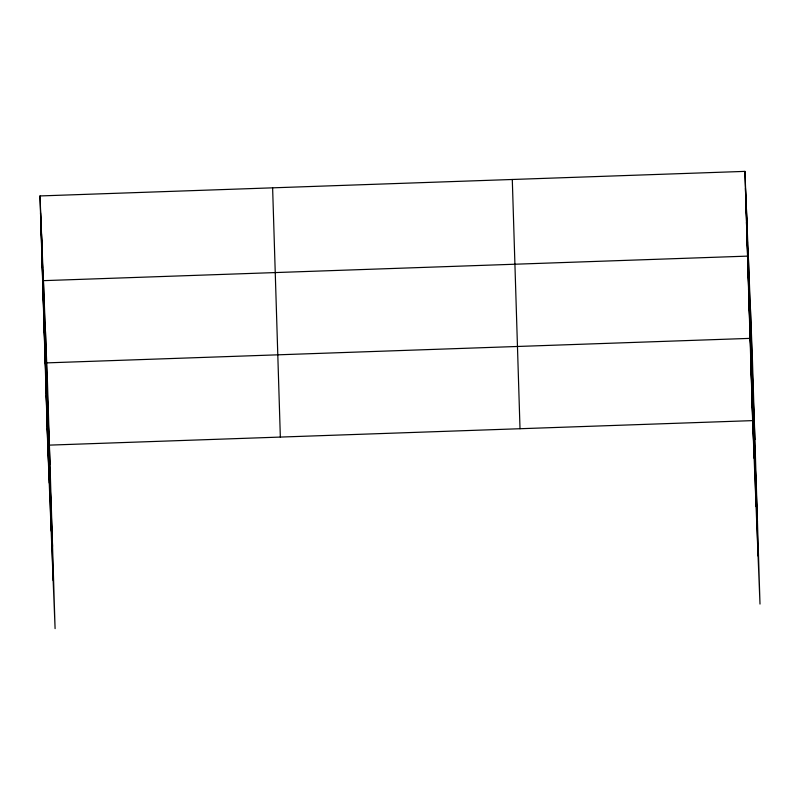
<?xml version="1.0" encoding="UTF-8"?>
<svg xmlns="http://www.w3.org/2000/svg" width="800" height="800" viewBox="0 0 800 800"><rect width="100%" height="100%" fill="white"/><g stroke="black" fill="none" stroke-linecap="round" stroke-linejoin="round"><path stroke-width="1.2" d="M40 195.94L47.37 379.38L55.09 628.62L47.72 445.18L40 195.94L744.91 171.38L752.28 354.82L760 604.06L752.63 420.62L744.91 171.38M45.17 362.93L750.08 338.37M47.72 445.18L752.63 420.62M745.43 188.33L746.95 226.17M745.96 205.28L747.48 243.12M746.48 222.22L748 260.07M747.01 239.17L748.53 277.02M754.9 439.56L747.54 256.12L42.63 280.68L49.99 464.12M748.04 272.57L749.56 310.41M748.55 289.02L750.07 326.86M749.06 305.47L750.58 343.31M749.57 321.92L757.45 521.81M750.59 354.82L752.11 392.66M751.1 371.27L752.62 409.11M751.61 387.72L753.13 425.56M752.12 404.17L753.64 442.01M40.53 212.89L42.05 250.73M41.05 229.83L42.57 267.68M41.58 246.78L43.1 284.63M42.1 263.73L43.62 301.57M43.14 297.13L44.66 334.97M43.65 313.58L45.17 351.42M44.15 330.03L45.67 367.87M44.66 346.48L52.54 546.37M45.68 379.38L47.2 417.22M46.19 395.83L47.71 433.67M46.7 412.28L48.22 450.12M47.21 428.73L48.73 466.57M750.35 306.77L758.07 556.01M748.36 257.27L756.08 506.51M746.43 209.22L754.15 458.46M512.29 179.48L520.01 428.72M272.62 187.83L280.34 437.07M45.44 331.33L53.16 580.57M43.45 281.83L51.17 531.07M41.52 233.78L49.24 483.02"/></g></svg>
